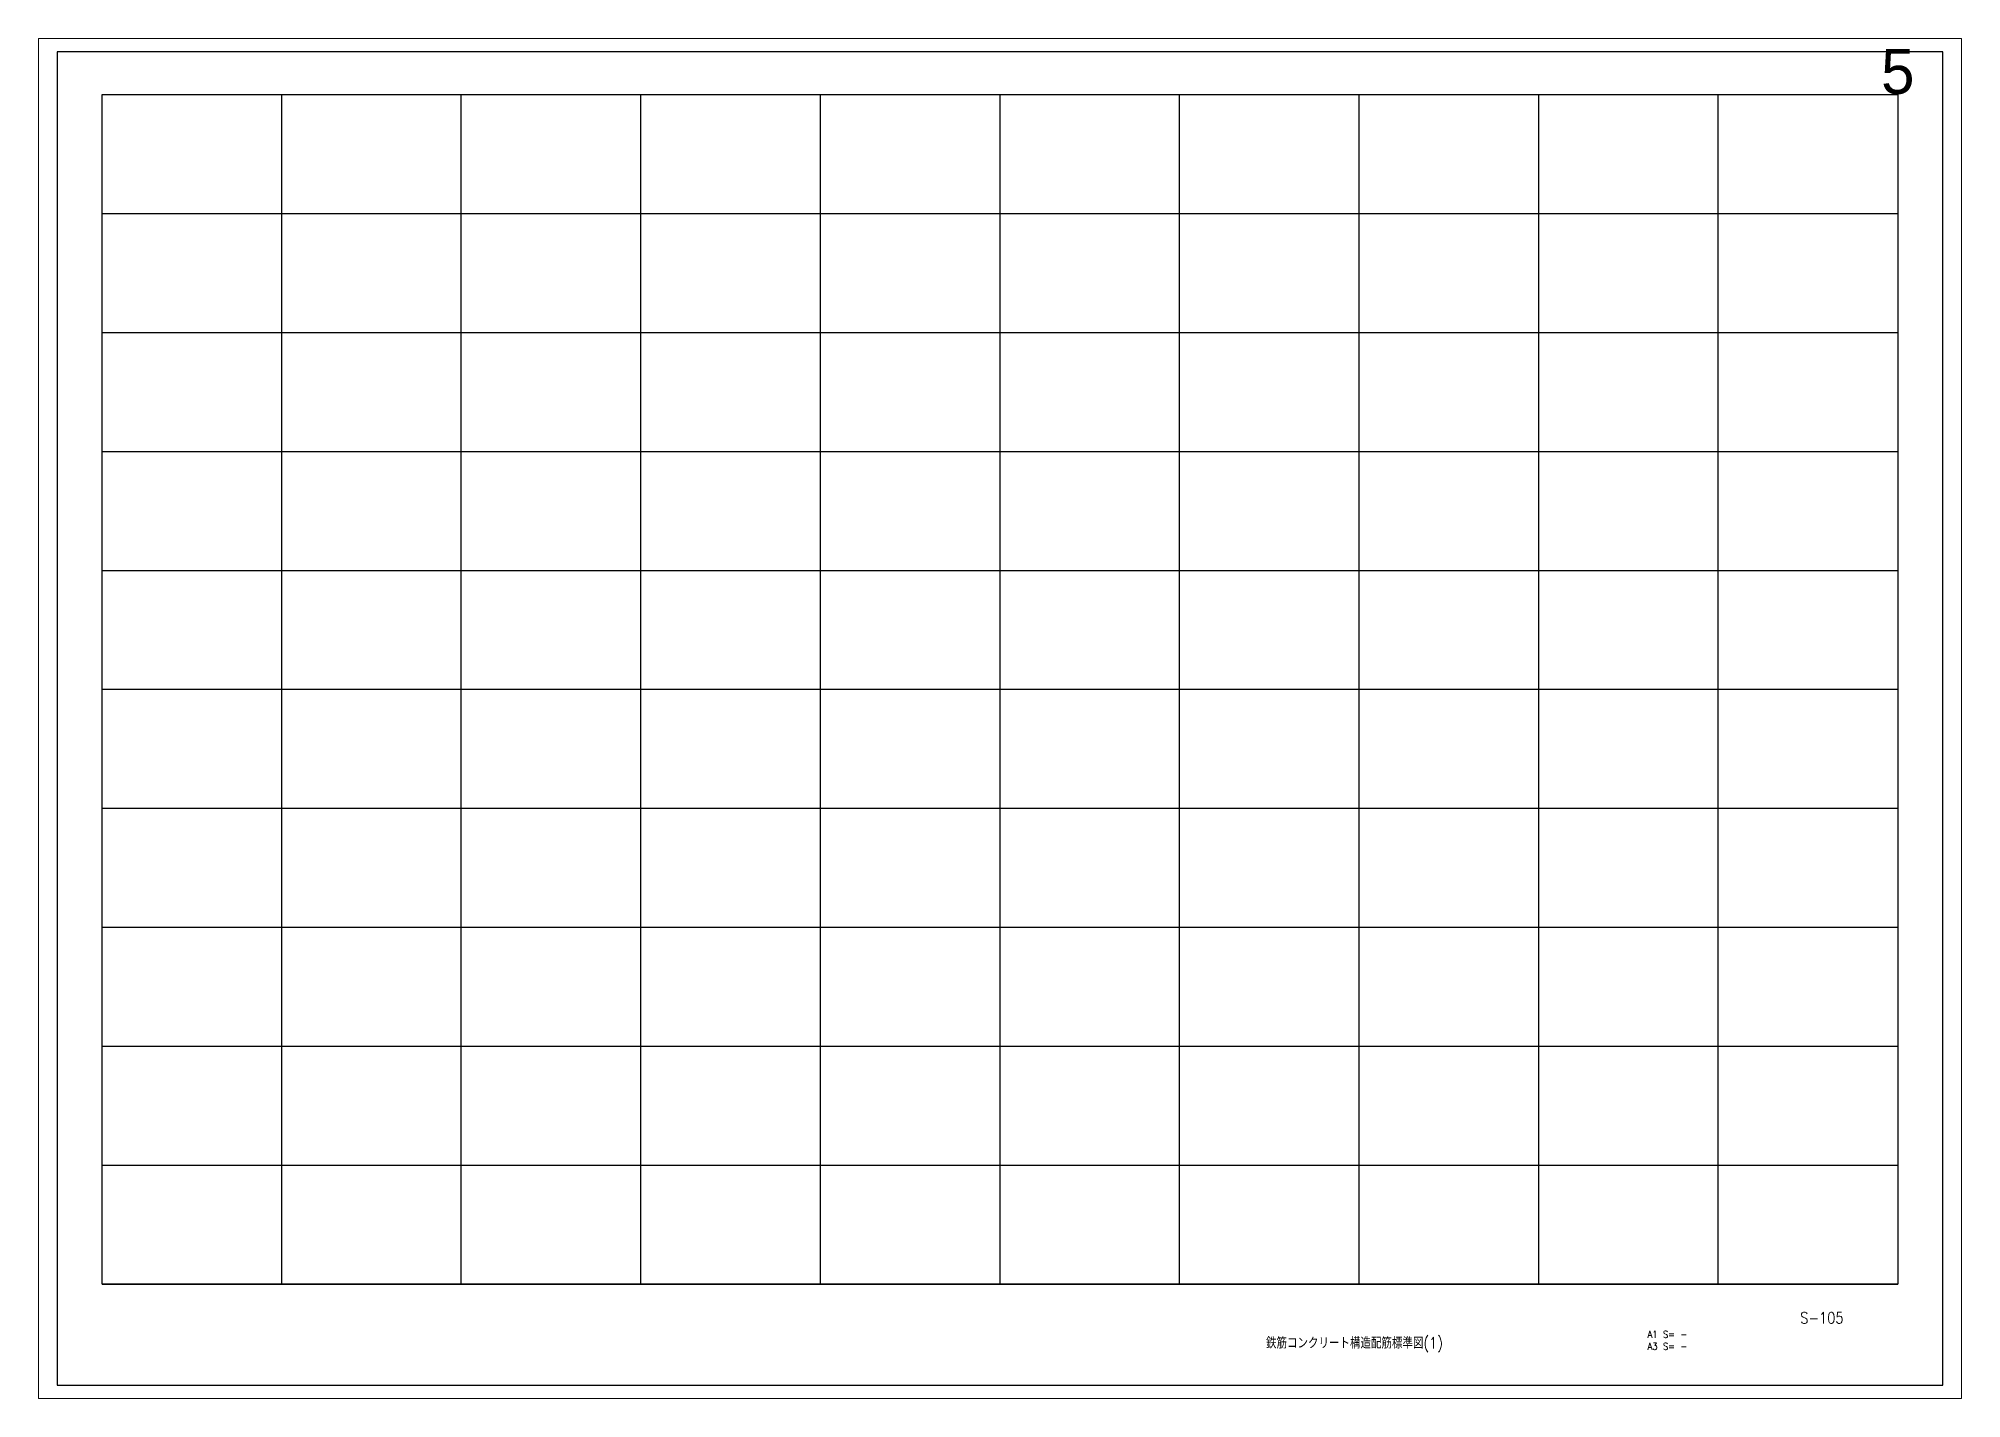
# Paper-space layout '05' of a CAD drawing. Extents: x -23 to 863, y -16 to 610.
# The model-space entities are those that its viewports show. They can reach past a viewport. Long polylines and large blocks are cut down to what shows.
import ezdxf

# ---------------------------------------------------------------- set-up
doc = ezdxf.new("R2010")
doc.units = 0
doc.header["$MEASUREMENT"] = 0
doc.layers.get('Defpoints').update_dxf_attribs({"color": 251, "linetype": 'CONTINUOUS'})
doc.layers.add('99_レイアウト枠', color=251, linetype='CONTINUOUS', plot=False)
doc.layers.add('99_頁番号', color=6, linetype='CONTINUOUS')
doc.styles.add('DRACAD', font='txt', dxfattribs={"width": 0.85, "bigfont": 'extfont2'})
doc.styles.get("Standard").update_dxf_attribs({"font": 'Osaka.ttc'})

msp = doc.modelspace()

# ---------------------------------------------------------------- linework, layer by layer
at = {"layer": '99_レイアウト枠'}
for p, q in [((5000, -817250), (5000, -684750)), ((25000, -817250), (25000, -684750)), ((45000, -817250), (45000, -684750)), ((65000, -817250), (65000, -684750)), ((85000, -817250), (85000, -684750)), ((105000, -817250), (105000, -684750)), ((125000, -817250), (125000, -684750)), ((145000, -817250), (145000, -684750)), ((165000, -817250), (165000, -684750)), ((185000, -817250), (185000, -684750)), ((5000, -698000), (205000, -698000)), ((5000, -711250), (205000, -711250)), ((5000, -724500), (205000, -724500)), ((5000, -737750), (205000, -737750)), ((5000, -751000), (205000, -751000)), ((5000, -764250), (205000, -764250)), ((5000, -777500), (205000, -777500)), ((5000, -790750), (205000, -790750)), ((5000, -804000), (205000, -804000)), ((5000, -817250), (205000, -817250))]:
    msp.add_line(p, q, dxfattribs=at)
for points in [[(0, -828500), (210000, -828500), (210000, -680000), (0, -680000)], [(5000, -684750), (205000, -684750), (205000, -817250), (5000, -817250)]]:
    msp.add_lwpolyline(points, close=True, dxfattribs=at)

# ---------------------------------------------------------------- texts
at = {"layer": '99_レイアウト枠', "insert": (205000, -684750), "char_height": 5000, "attachment_point": 8}
msp.add_mtext('5', dxfattribs=at)
at = {"layer": '99_頁番号', "attachment_point": 4, "style": 'DRACAD'}
for s, insert, char_height in [('{S-105}', (194130.6, -821003.9), 1250), ('A1 S= - ^JA3 S= - ', (177130.6, -823507.5), 800), ('{鉄筋コンクリート構造配筋標準図(1)}', (134630.6, -824003.9), 1250)]:
    msp.add_mtext(s, dxfattribs=dict(at, insert=insert, char_height=char_height))

psp = doc.layouts.new('05')

# ---------------------------------------------------------------- viewports
at = {"layer": 'Defpoints'}
psp.add_viewport(center=(420, 297), size=(885.46, 626.16), view_center_point=(105000, -754250), view_height=151474.0693, dxfattribs=at)

doc.saveas('drawing.dxf')
